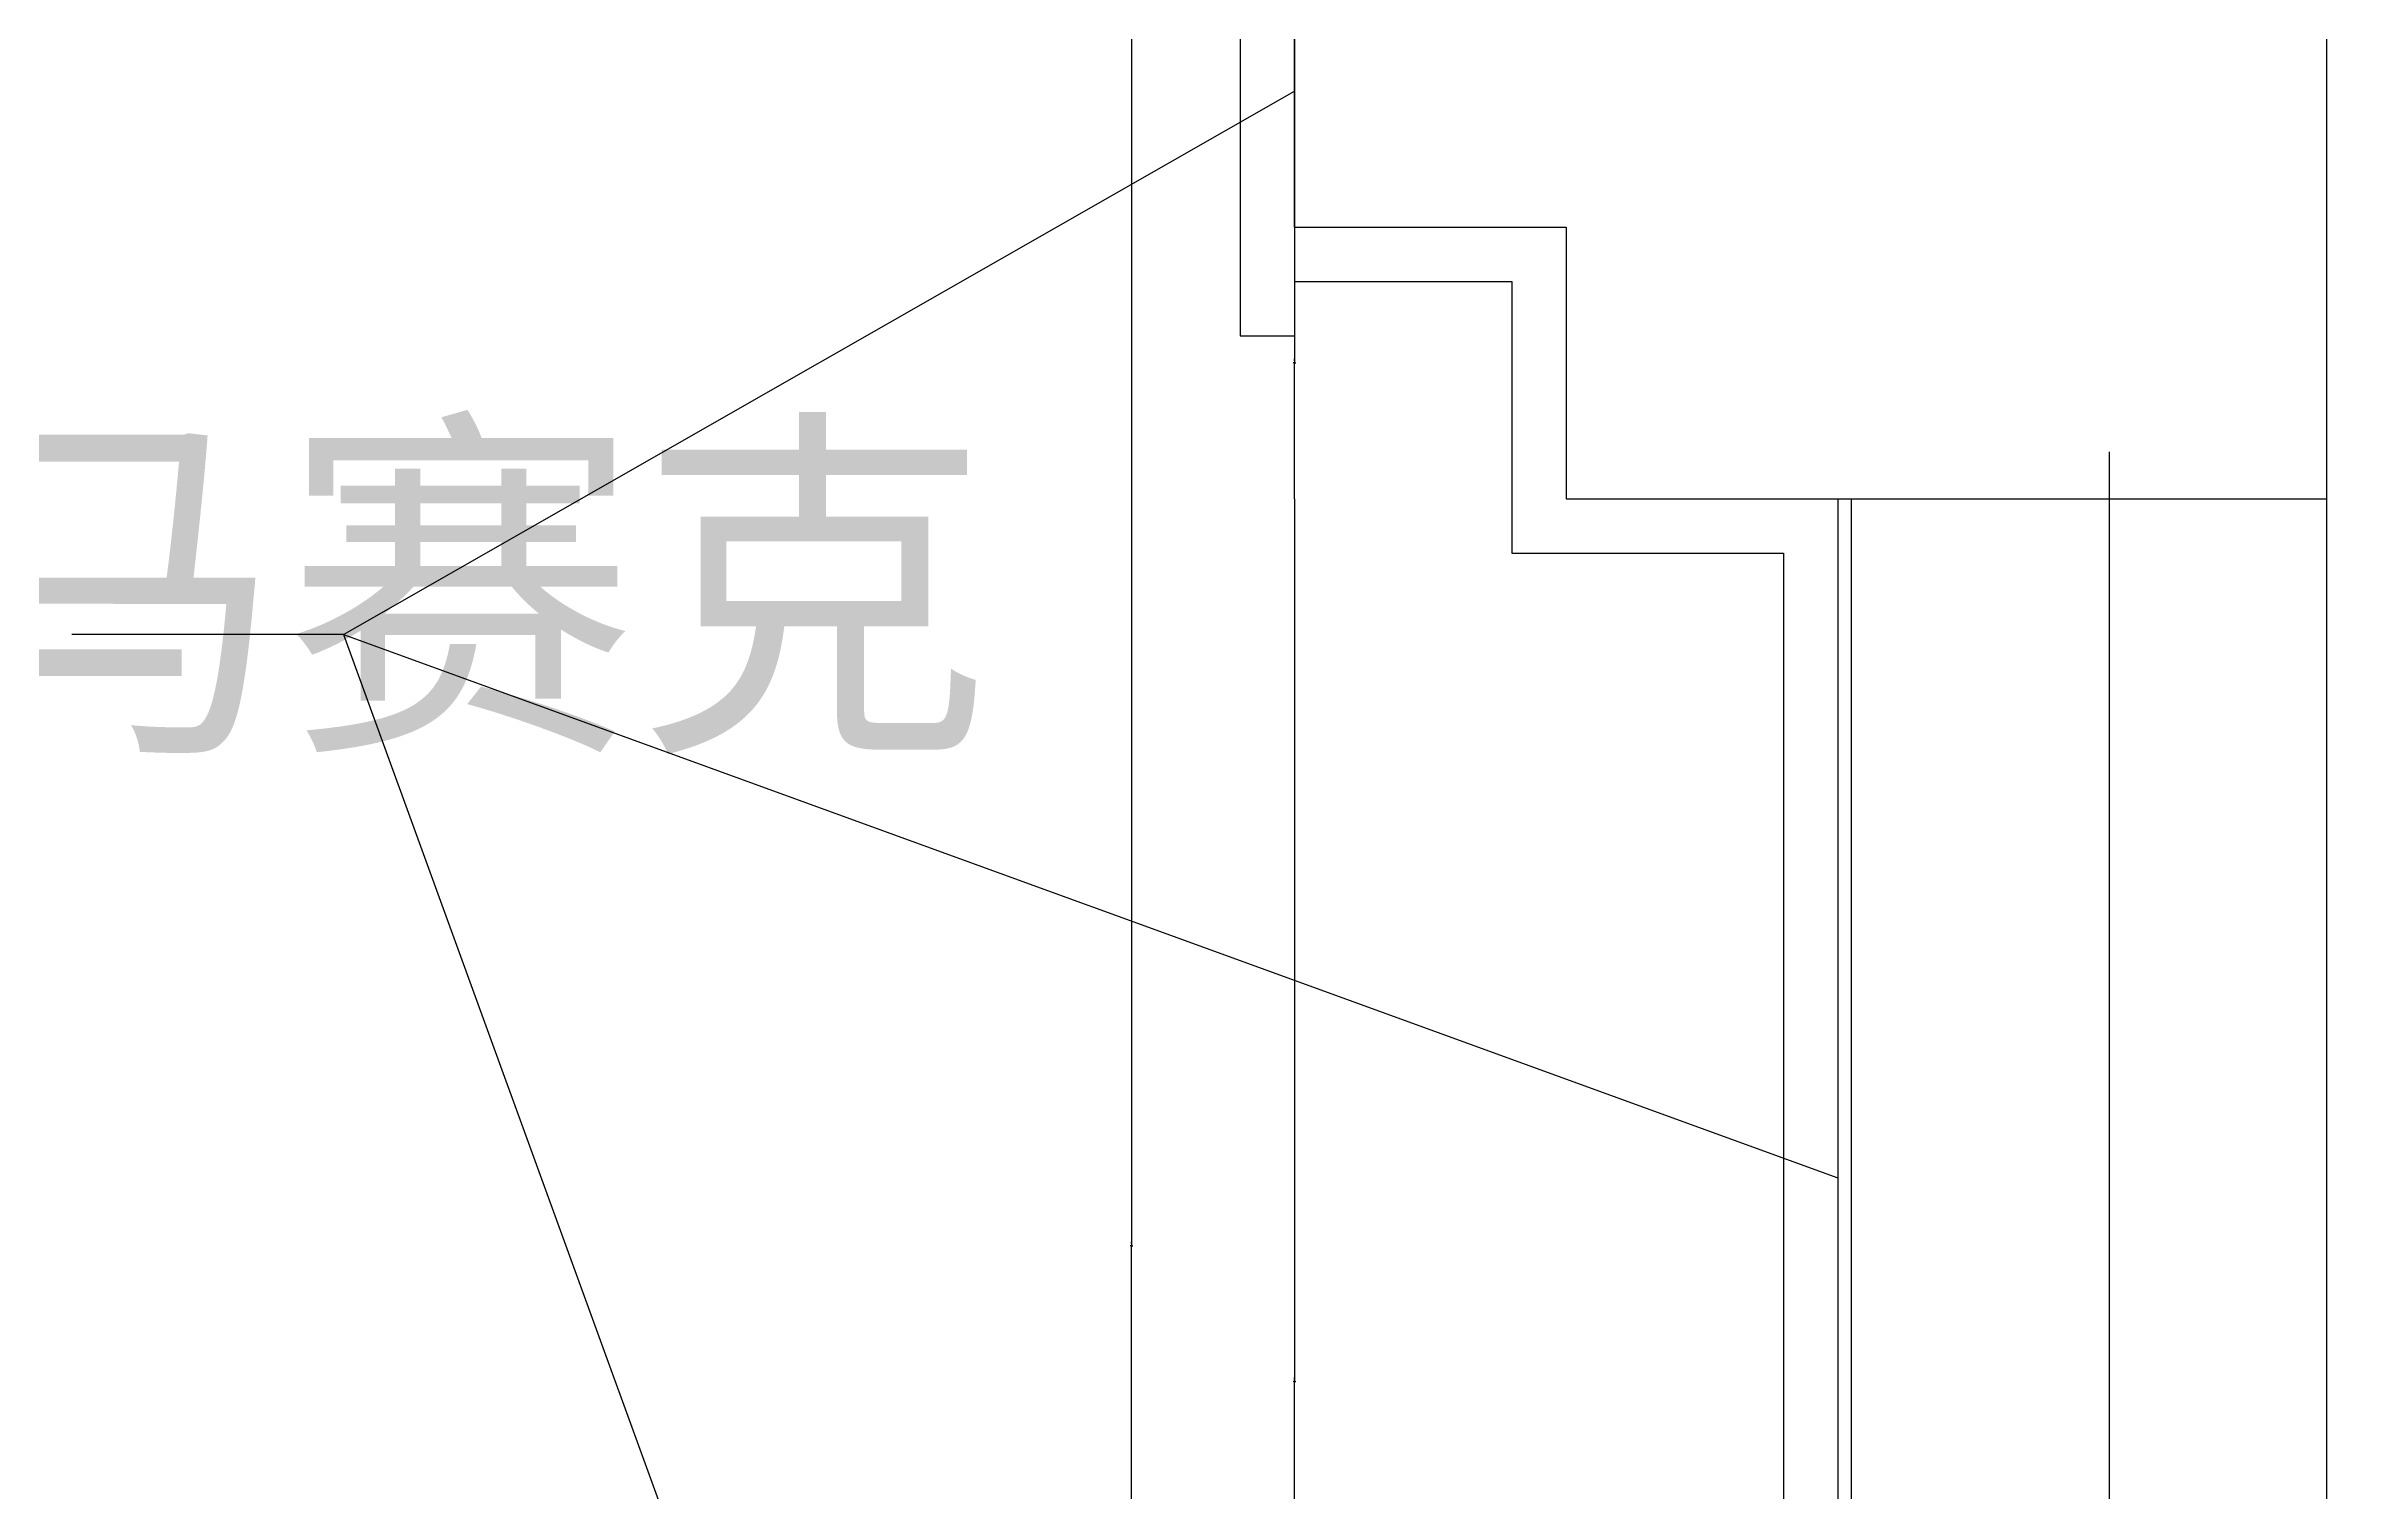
# Model space of a CAD drawing. Header units: metres. Extents: x -297 to 2210, y -16 to 3309.
# Drawn here: x 391 to 1240, y 2183 to 2715 of the extents above; entities that cross this region are included whole.
import ezdxf

# ---------------------------------------------------------------- set-up
doc = ezdxf.new("R2010")
doc.units = ezdxf.units.M
for name, color, linetype in [('LM', 141, 'Continuous'), ('PUB_DIM', 3, 'Continuous'), ('PUB_TEXT', 7, 'Continuous'), ('PUB_WALL', 7, 'Continuous'), ('S_DOTE', 1, 'Continuous'), ('S_WALL', 7, 'Continuous')]:
    doc.layers.add(name, color=color, linetype=linetype)
doc.dimstyles.get("Standard").update_dxf_attribs({"dimtxt": 2.5, "dimasz": 2.5, "dimexe": 1.25, "dimexo": 0.625, "dimtad": 1, "dimcen": 2.5, "dimazin": 3, "dimtfac": 1, "dimtmove": 0, "dimatfit": 3})

# ---------------------------------------------------------------- blocks, each defined once
blk = doc.blocks.new('*D8')
for p, q in [((850, 2848.3), (850, 2748.3)), ((849.75, 2748.3), (849.5, 2748.3)), ((850, 2648.3), (850, 2748.3)), ((850, 2748.3), (850, 2748.3)), ((850.25, 2748.3), (850.5, 2748.3))]:
    blk.add_line(p, q)
at = {"layer": 'Defpoints'}
for p in [(850, 2848.3), (850, 2748.3), (850, 2648.3)]:
    blk.add_point(p, dxfattribs=at)
at = {"layer": 'PUB_DIM', "insert": (850, 2749.425), "char_height": 1, "attachment_point": 5}
blk.add_mtext('0', dxfattribs=at)
blk = doc.blocks.new('*D9')
for p, q in [((850, 2648.3), (850, 2598.3)), ((849.75, 2598.3), (849.5, 2598.3)), ((850, 2548.3), (850, 2598.3)), ((850, 2598.3), (850, 2598.3)), ((850.25, 2598.3), (850.5, 2598.3))]:
    blk.add_line(p, q)
at = {"layer": 'Defpoints'}
for p in [(850, 2648.3), (850, 2598.3), (850, 2548.3)]:
    blk.add_point(p, dxfattribs=at)
at = {"layer": 'PUB_DIM', "insert": (850, 2599.425), "char_height": 1, "attachment_point": 5}
blk.add_mtext('0', dxfattribs=at)
blk = doc.blocks.new('*D10')
for p, q in [((850, 2548.3), (850, 2223.3)), ((849.75, 2223.3), (849.5, 2223.3)), ((850, 1898.3), (850, 2223.3)), ((850, 2223.3), (850, 2223.3)), ((850.25, 2223.3), (850.5, 2223.3))]:
    blk.add_line(p, q)
at = {"layer": 'Defpoints'}
for p in [(850, 2548.3), (850, 2223.3), (850, 1898.3)]:
    blk.add_point(p, dxfattribs=at)
at = {"layer": 'PUB_DIM', "insert": (850, 2224.425), "char_height": 1, "attachment_point": 5}
blk.add_mtext('0', dxfattribs=at)
blk = doc.blocks.new('*D15')
for p, q in [((790, 2848.3), (790, 2273.3)), ((789.75, 2273.3), (789.5, 2273.3)), ((790, 1698.3), (790, 2273.3)), ((790, 2273.3), (790, 2273.3)), ((790.25, 2273.3), (790.5, 2273.3))]:
    blk.add_line(p, q)
at = {"layer": 'Defpoints'}
for p in [(790, 2848.3), (790, 2273.3), (790, 1698.3)]:
    blk.add_point(p, dxfattribs=at)
at = {"layer": 'PUB_DIM', "insert": (790, 2274.425), "char_height": 1, "attachment_point": 5}
blk.add_mtext('0', dxfattribs=at)

msp = doc.modelspace()

# ---------------------------------------------------------------- hatches: boundary and pattern name
at = {"layer": 'LM'}
h = msp.add_hatch(dxfattribs=at)
h.set_pattern_fill('ANSI31', scale=500)
h.paths.add_polyline_path([(1150, 2548.3), (1050, 2548.3), (1050, 1898.3), (1150, 1898.3)])
h.paths.add_polyline_path([(1230, 2548.3), (1150, 2548.3), (1150, 1898.3), (1230, 1898.3)])

# ---------------------------------------------------------------- linework, layer by layer
for p, q in [((830, 2868.3), (830, 2628.3)), ((500, 2498.3), (850, 2698.3)), ((830, 2628.3), (830, 2608.3)), ((850, 2628.3), (930, 2628.3)), ((850, 2628.3), (850, 2608.3)), ((930, 2628.3), (930, 2528.3)), ((830, 2608.3), (850, 2608.3)), ((930, 2528.3), (1030, 2528.3)), ((1030, 2528.3), (1030, 1518.3)), ((500, 2498.3), (400, 2498.3)), ((500, 2498.3), (1050, 2298.3)), ((500, 2498.3), (900, 1398.3))]:
    msp.add_line(p, q, dxfattribs=at)
at = {"layer": 'PUB_WALL'}
for points in [[(1650, 1698.3), (1230, 1698.3), (1230, 2848.3), (850, 2848.3), (850, 2648.3), (950, 2648.3), (950, 2548.3), (1230, 2548.3)], [(1055, 2548.3), (1055, 1493.3), (955, 1493.3), (955, 1393.3), (855, 1393.3), (855, 1203.3), (1245, 1203.3), (1245, 1603.3), (1650, 1603.3)]]:
    msp.add_lwpolyline(points, dxfattribs=at)
at = {"layer": 'S_DOTE'}
msp.add_line((1150, 589.42), (1150, 2565.59), dxfattribs=at)
at = {"layer": 'S_WALL'}
for p, q in [((850, 2848.3), (850, 2648.3)), ((1230, 1698.3), (1230, 2848.3)), ((850, 2648.3), (950, 2648.3)), ((950, 2648.3), (950, 2548.3)), ((950, 2548.3), (1230, 2548.3)), ((1050, 2548.3), (1050, 1498.3))]:
    msp.add_line(p, q, dxfattribs=at)

# ---------------------------------------------------------------- texts
at = {"layer": 'PUB_TEXT'}
msp.add_text('贴白色玻璃马赛克', height=100, dxfattribs=at).set_placement((-301.98, 2465.47))

# ---------------------------------------------------------------- dimensions: what is measured, and where the dimension line sits
at = {"layer": 'PUB_DIM'}
for base, p1, p2, picture, middle in [((790, 2273.3), (790, 2848.3), (790, 1698.3), '*D15', (790, 2274.425)), ((850, 2748.3), (850, 2848.3), (850, 2648.3), '*D8', (850, 2749.425)), ((850, 2598.3), (850, 2648.3), (850, 2548.3), '*D9', (850, 2599.425)), ((850, 2223.3), (850, 2548.3), (850, 1898.3), '*D10', (850, 2224.425))]:
    dim = msp.add_linear_dim(base=base, p1=p1, p2=p2, dimstyle='Standard', dxfattribs=at)
    dim.commit()
    dim.dimension.update_dxf_attribs({"geometry": picture, "text_midpoint": middle})

doc.saveas('drawing.dxf')
